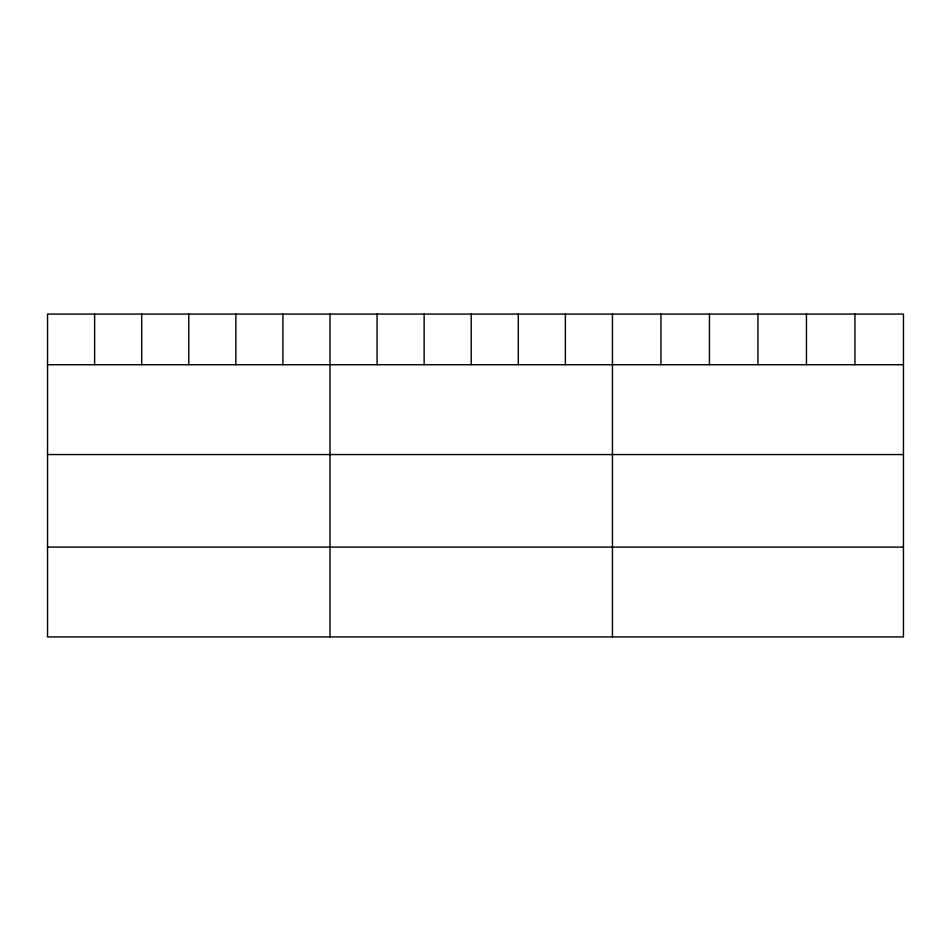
<?xml version="1.0" encoding="UTF-8"?>
<svg xmlns="http://www.w3.org/2000/svg" width="951" height="951" viewBox="0 0 951 951"><rect width="100%" height="100%" fill="white"/><g stroke="black" fill="none" stroke-linecap="round" stroke-linejoin="round"><path stroke-width="1.43" d="M903.45 364.72L903.45 636.92L47.55 636.92L47.55 314.08L903.45 314.08L903.45 364.72L47.55 364.72M47.55 454.554L903.45 454.554M47.55 547.098L903.45 547.098M854.949 314.08L854.949 364.72M806.448 314.08L806.448 364.72M757.947 314.08L757.947 364.72M709.446 314.08L709.446 364.72M660.945 314.08L660.945 364.72M612.444 314.08L612.444 636.92M565.37 314.08L565.37 364.72M518.295 314.08L518.295 364.72M471.22 314.08L471.22 364.72M424.146 314.08L424.146 364.72M377.071 314.08L377.071 364.72M329.997 314.08L329.997 636.92M282.923 314.08L282.923 364.72M235.848 314.08L235.848 364.72M188.774 314.08L188.774 364.72M141.699 314.08L141.699 364.72M94.624 314.08L94.624 364.72"/></g></svg>
